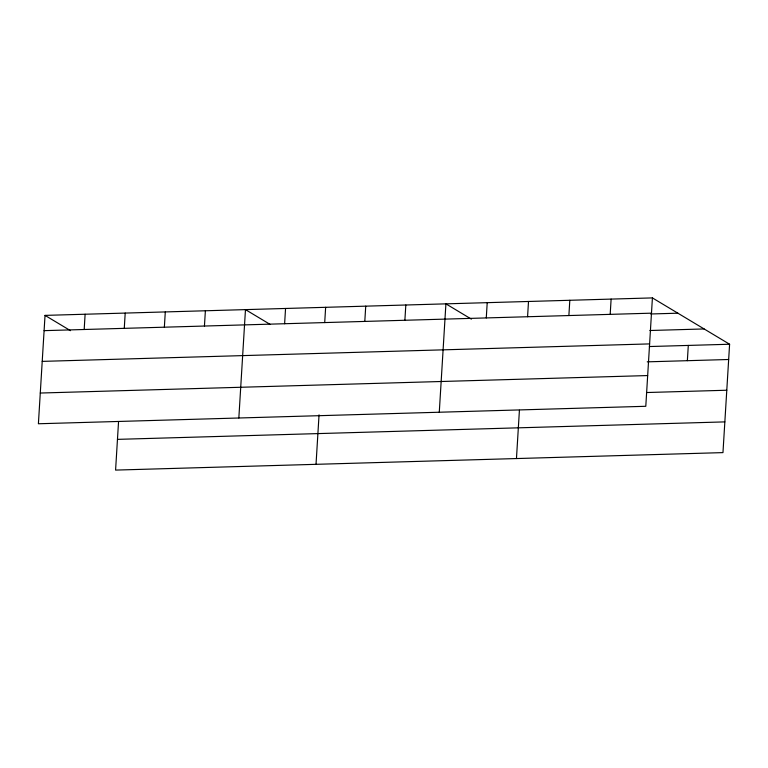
<?xml version="1.0" encoding="UTF-8"?>
<svg xmlns="http://www.w3.org/2000/svg" width="768" height="768" viewBox="0 0 768 768"><rect width="100%" height="100%" fill="white"/><g stroke="black" fill="none" stroke-linecap="round" stroke-linejoin="round"><path stroke-width="1.15" d="M45.034 315.389L38.4 423.763L645.792 406.291L652.416 297.907L45.034 315.389L70.502 330.672M84.182 329.491L85.114 314.227M118.541 421.776L115.584 470.093L722.966 452.611L729.6 344.237L652.416 297.907M124.272 328.339L125.203 313.075M164.362 327.187L165.293 311.923M204.442 326.035L205.382 310.771M238.838 418.003L245.472 309.619L269.962 324.317M284.621 323.731L285.552 308.467M316.022 464.323L319.046 414.835M324.71 322.579L325.642 307.306M364.8 321.418L365.731 306.154M404.88 320.266L405.821 305.002M439.277 412.234L445.91 303.85L471.379 319.133M486.278 317.923L487.21 302.659M516.461 458.554L519.418 410.237M527.578 316.733L528.509 301.469M568.877 315.552L569.818 300.288M610.186 314.362L611.117 299.098M687.36 360.682L688.301 345.418M44.093 330.653L651.485 313.171M650.746 313.978L677.885 313.19M649.843 330.509L704.131 328.944M42.211 361.382L649.603 343.901M649.354 346.541L729.6 344.237M647.242 361.843L728.669 359.501M40.282 393.034L647.664 375.562M646.541 392.534L726.787 390.23M117.466 439.363L724.848 421.891"/></g></svg>
